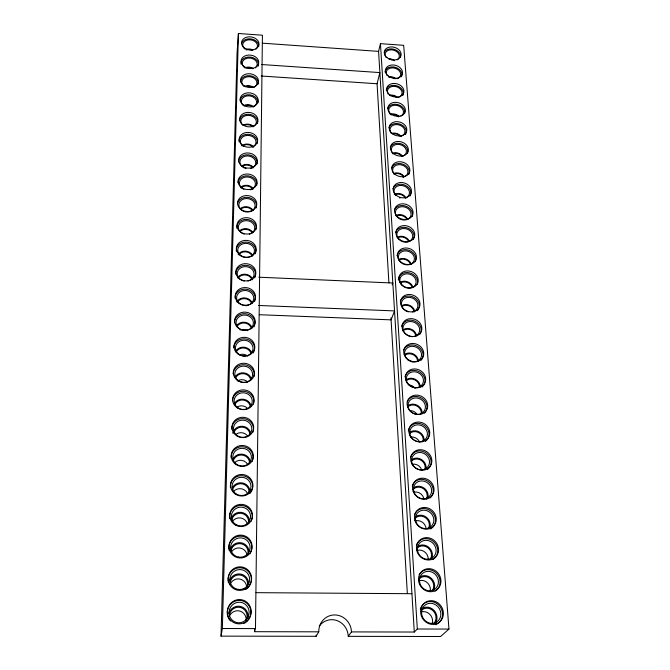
<?xml version="1.0" encoding="UTF-8"?>
<svg xmlns="http://www.w3.org/2000/svg" width="670" height="670" viewBox="0 0 670 670"><rect width="100%" height="100%" fill="white"/><g stroke="black" fill="none" stroke-linecap="round" stroke-linejoin="round"><path stroke-width="1" d="M414.295 632.036L378.575 51.381L380.443 43.659L403.667 45.317L448.967 629.08L417.326 629.004L414.295 632.036L351.474 631.902A17.135 16.289 73.1 0 0 334.69 614.934A17.135 16.289 73.1 0 0 318.761 631.827L254.508 631.693L254.533 629.632M254.508 631.693L255.479 628.594L262.414 35.217L238.419 33.5L237.063 53.089L221.033 636.14L316.131 636.299L318.761 631.827M221.033 636.14L222.365 628.51L238.419 33.5M388.901 282.891L377.076 83.75L379.873 72.586L261.384 64.513M392.151 284.867L392.821 283.016L258.804 277.204M319.305 626.082A16.834 15.996 74.6 0 1 336.985 620.579A16.834 15.996 74.6 0 1 348.233 636.349L351.474 631.902M448.967 629.08L440.567 636.5L348.233 636.349M222.365 628.51L255.479 628.594M256.024 592.665L411.941 593.712M258.461 305.461L394.538 310.913L391.096 319.858L259.265 314.716M261.275 76.02L377.076 83.75M262.682 43.198L378.575 51.381M380.443 43.659L417.326 629.004M390.97 317.815L407.343 593.536M316.131 636.299A16.834 15.996 74.6 0 1 316.156 635.068M246.392 49.287A7.345 5.527 7.7 0 1 252.908 49.915M241.594 43.383A8.76 6.558 7.7 0 1 251.451 38.986A8.76 6.558 7.7 0 1 258.779 46.456M245.153 49.262A7.429 5.561 7.7 0 1 244.45 41.448A7.429 5.561 7.7 0 1 254.734 41.331A7.429 5.561 7.7 0 1 255.957 49.145M246.267 49.949A6.591 4.966 7.7 0 1 252.129 50.2M245.061 67.754A7.429 5.662 7.6 0 1 253.469 68.558M240.966 64.111A8.861 6.708 7.7 0 1 250.488 57.101A8.861 6.708 7.7 0 1 258.168 66.213M245.145 68.022A7.512 5.687 7.7 0 1 243.914 59.839A7.512 5.687 7.7 0 1 254.566 59.68A7.512 5.687 7.7 0 1 255.329 67.871M246.3 67.98A6.667 5.075 7.6 0 1 252.624 68.75M244.207 86.539A7.512 5.787 7.5 0 1 253.561 87.41M240.429 81.949A8.961 6.867 7.6 0 1 250.128 75.735A8.961 6.867 7.6 0 1 258.184 84.102M243.562 85.995A7.596 5.829 7.6 0 1 244.634 77.737A7.596 5.829 7.6 0 1 255.379 79.336A7.596 5.829 7.6 0 1 253.829 87.527M245.471 86.698A6.742 5.201 7.5 0 1 252.297 87.335M243.779 105.567A7.596 5.929 7.4 0 1 253.628 106.739M240.069 100.207A9.07 7.035 7.5 0 1 250.086 94.855A9.07 7.035 7.5 0 1 257.992 102.853M243.478 105.676A7.688 5.963 7.5 0 1 243.922 97.049A7.688 5.963 7.5 0 1 254.969 98.364A7.688 5.963 7.5 0 1 253.503 106.873M244.232 106.078A6.817 5.318 7.4 0 1 252.732 106.848M242.909 125.282A7.688 6.072 7.3 0 1 253.31 126.211M239.5 120.407A9.171 7.211 7.4 0 1 250.044 114.444A9.171 7.211 7.4 0 1 257.523 123.565M242.012 124.402A7.78 6.114 7.4 0 1 244.064 116.312A7.78 6.114 7.4 0 1 254.541 117.845A7.78 6.114 7.4 0 1 254.022 126.161M243.796 125.558A6.901 5.452 7.3 0 1 253.076 126.915M241.661 145.809A7.78 6.223 7.2 0 1 253.696 146.856M238.972 141.646A9.288 7.387 7.3 0 1 248.687 134.327A9.288 7.387 7.3 0 1 257.364 143.263M243.411 146.429A7.873 6.265 7.3 0 1 242.49 137.124A7.873 6.265 7.3 0 1 254.097 137.802A7.873 6.265 7.3 0 1 252.841 146.981M242.967 145.742A6.976 5.578 7.2 0 1 253.051 147.199M241.577 165.942A7.873 6.373 7.1 0 1 253.361 167.291M238.445 161.813A9.397 7.571 7.2 0 1 248.629 154.854A9.397 7.571 7.2 0 1 257.071 163.949M246.007 168.555A7.965 6.415 7.2 0 1 241.091 158.648A7.965 6.415 7.2 0 1 254.014 158.614A7.965 6.415 7.2 0 1 250.488 168.547M242.13 166.436A7.06 5.72 7.1 0 1 252.992 167.994M240.697 187.206A7.965 6.532 7 0 1 253.344 188.63M237.951 182.475A9.514 7.764 7.1 0 1 248.562 175.9A9.514 7.764 7.1 0 1 256.778 185.155M243.939 189.376A8.065 6.583 7.1 0 1 241.284 179.032A8.065 6.583 7.1 0 1 254.022 180.088A8.065 6.583 7.1 0 1 250.111 189.886M240.974 187.985A7.152 5.862 7 0 1 252.908 189.325M240.195 208.672A8.065 6.7 6.9 0 1 253.285 210.514M237.498 203.647A9.631 7.956 7 0 1 249.173 197.625A9.631 7.956 7 0 1 256.166 207.993M240.48 209.476A7.236 6.013 6.9 0 1 252.556 210.807M239.684 230.689A8.166 6.867 6.7 0 1 252.942 232.532M236.887 228.252A9.748 8.166 6.8 0 1 246.702 219.417A9.748 8.166 6.8 0 1 256.158 229.19M244.098 234.123A8.266 6.926 6.8 0 1 239.793 223.37A8.266 6.926 6.8 0 1 253.109 223.613A8.266 6.926 6.8 0 1 249.324 234.215M239.969 231.502A7.328 6.164 6.7 0 1 252.205 232.833M238.126 254.449A8.266 7.043 6.5 0 1 245.722 251.149A8.266 7.043 6.5 0 1 252.841 255.572M236.317 251.166A9.874 8.383 6.6 0 1 247.314 242.172A9.874 8.383 6.6 0 1 255.295 253.788M238.863 254.826A7.42 6.323 6.5 0 1 245.94 251.887A7.42 6.323 6.5 0 1 252.263 256.267M237.574 277.64A8.375 7.228 6.3 0 1 245.563 274.256A8.375 7.228 6.3 0 1 252.699 279.231M235.672 274.064A10.008 8.601 6.5 0 1 247.582 265.529A10.008 8.601 6.5 0 1 254.684 277.866M244.307 281.09A8.484 7.295 6.5 0 1 238.386 269.951A8.484 7.295 6.5 0 1 252.381 269.683A8.484 7.295 6.5 0 1 247.917 281.023M238.068 278.435A7.512 6.491 6.3 0 1 245.496 274.985A7.512 6.491 6.3 0 1 252.054 279.901M236.728 301.902A8.484 7.42 6.1 0 1 244.801 297.916A8.484 7.42 6.1 0 1 252.33 303.024M235.07 298.192A10.134 8.836 6.2 0 1 246.786 289.323A10.134 8.836 6.2 0 1 254.617 301.45M244.81 305.453A7.521 6.608 6 0 1 246.351 305.863M237.507 302.254A7.613 6.658 6.1 0 1 244.759 298.669A7.613 6.658 6.1 0 1 251.518 303.259M236.426 325.88A8.593 7.621 5.8 0 1 244.935 322.287A8.593 7.621 5.8 0 1 252.138 327.973M234.441 322.32A10.268 9.079 6 0 1 247.054 313.962A10.268 9.079 6 0 1 253.98 326.843M240.095 329.967A7.621 6.784 5.7 0 1 247.339 330.695M236.929 326.709A7.713 6.842 5.8 0 1 244.826 323.057A7.713 6.842 5.8 0 1 251.417 328.635M235.539 351.457A8.71 7.831 5.5 0 1 243.838 347.194A8.71 7.831 5.5 0 1 251.568 352.529M233.805 347.755A10.41 9.33 5.7 0 1 246.954 339.221A10.41 9.33 5.7 0 1 253.268 352.923M239.55 354.757A7.722 6.968 5.3 0 1 247.758 356.105M236.116 352.278A7.814 7.027 5.5 0 1 243.788 347.99A7.814 7.027 5.5 0 1 250.898 353.257M234.919 377.252A8.827 8.048 5 0 1 243.646 372.863A8.827 8.048 5 0 1 251.359 378.843M233.16 373.902A10.553 9.589 5.3 0 1 245.011 364.79A10.553 9.589 5.3 0 1 253.972 376.607M237.548 380.954A7.822 7.161 4.8 0 1 247.716 381.934M235.505 378.081A7.923 7.219 5 0 1 243.847 373.709A7.923 7.219 5 0 1 250.714 380.058M234.282 403.75A8.944 8.275 4.5 0 1 243.453 399.253A8.944 8.275 4.5 0 1 251.099 405.903M232.49 400.777A10.695 9.857 4.7 0 1 244.885 391.422A10.695 9.857 4.7 0 1 253.394 404.169M236.954 407.134A7.931 7.353 4.2 0 1 247.64 408.499M234.877 404.613A8.032 7.429 4.5 0 1 243.336 400.082A8.032 7.429 4.5 0 1 250.295 406.581M233.369 431.555A9.07 8.509 3.6 0 1 242.934 426.338A9.07 8.509 3.6 0 1 250.789 433.75M231.803 429.152A10.846 10.142 4 0 1 244.374 418.758A10.846 10.142 4 0 1 252.749 432.51M233.009 433.339A10.846 10.142 4 0 1 232.674 432.678M235.899 434.369A8.04 7.563 3.3 0 1 247.54 435.835M234.232 431.882A8.141 7.638 3.6 0 1 243.101 427.242A8.141 7.638 3.6 0 1 249.918 434.394M232.691 459.595A9.196 8.752 2.3 0 1 242.071 454.159A9.196 8.752 2.3 0 1 250.253 461.178M231.1 457.618A11.005 10.444 2.8 0 1 244.24 446.94A11.005 10.444 2.8 0 1 252.037 461.68M234.425 462.803A8.149 7.772 1.8 0 1 247.682 464.444M233.369 460.457A8.258 7.856 2.3 0 1 249.466 463.581M232.272 487.861A9.33 9.011 0 0 1 249.918 490.641M230.43 487.685A11.164 10.754 0.8 0 1 244.868 476.169A11.164 10.754 0.8 0 1 249.86 493.581M233.386 491.721A8.266 7.998 -0.9 0 1 247.465 493.438M232.523 489.887A8.375 8.082 0 0 1 249.039 491.906M231.56 517.533A9.472 9.271 -5.6 0 1 249.541 521.654M229.81 518.664A11.331 11.072 -3.8 0 1 242.356 505.548A11.331 11.072 -3.8 0 1 251.183 521.243M232.348 521.52A8.392 8.233 -7.5 0 1 247.381 523.865M231.694 520.205A8.501 8.325 -5.6 0 1 241.451 513.329A8.501 8.325 -5.6 0 1 248.47 522.826M230.312 549.367A9.631 9.531 -26.4 0 1 249.064 551.594M229.215 550.598A11.516 11.39 -20.4 0 1 242.188 536.293A11.516 11.39 -20.4 0 1 249.927 553.805M231.636 551.712A8.534 8.45 -32.3 0 1 247.13 555.254M230.882 551.452A8.643 8.551 -26.4 0 1 241.166 543.78A8.643 8.551 -26.4 0 1 247.707 554.668M229.55 580.89A9.874 9.723 -62.6 0 1 248.562 584.508M228.428 582.716A11.8 11.641 -60.4 0 1 235.606 568.587A11.8 11.641 -60.4 0 1 250.195 574.232A11.8 11.641 -60.4 0 1 245.873 589.466M230.044 584.466A8.76 8.609 -64.1 0 1 246.686 587.012M230.128 583.034A8.861 8.727 -62.6 0 1 241.183 575.229A8.861 8.727 -62.6 0 1 246.753 587.473M228.763 613.385A10.176 9.883 -72.7 0 1 240.505 606.417A10.176 9.883 -72.7 0 1 247.984 617.757M230.488 621.04A12.161 11.834 -72.4 0 1 231.929 602.95A12.161 11.834 -72.4 0 1 249.315 606.241A12.161 11.834 -72.4 0 1 243.821 623.561M229.525 615.956A9.02 8.743 -72.9 0 1 246.15 620.395M229.433 614.943A9.129 8.869 -72.7 0 1 240.882 607.59A9.129 8.869 -72.7 0 1 246.233 620.093M388.508 58.759A7.186 5.377 14.5 0 1 394.605 60.719M384.337 52.118A8.568 6.373 14.5 0 1 394.421 49.396A8.568 6.373 14.5 0 1 400.534 57.319M385.836 57.201A7.269 5.402 14.5 0 1 388.29 50.35A7.269 5.402 14.5 0 1 397.787 52.587A7.269 5.402 14.5 0 1 397.184 59.865M389.546 59.337A6.449 4.824 14.5 0 1 392.21 59.957M388.734 76.807A7.269 5.502 14.8 0 1 395.886 78.691M384.949 72.008A8.668 6.524 14.8 0 1 395.417 67.335A8.668 6.524 14.8 0 1 401.43 76.824M387.034 75.434A7.353 5.527 14.8 0 1 389.957 68.256A7.353 5.527 14.8 0 1 399.705 71.397A7.353 5.527 14.8 0 1 397.293 78.733M388.977 77.377A6.524 4.933 14.8 0 1 395.049 78.8M389.488 95.266A7.353 5.628 15.1 0 1 397.57 97.401M386.23 90.115A8.769 6.675 15.1 0 1 397.034 85.869A8.769 6.675 15.1 0 1 402.821 95.467M388.265 94.085A7.437 5.653 15.1 0 1 391.213 86.732A7.437 5.653 15.1 0 1 401.079 89.922A7.437 5.653 15.1 0 1 398.642 97.435M390.208 95.743A6.599 5.05 15.1 0 1 396.699 97.46M390.267 114.185A7.437 5.754 15.5 0 1 398.91 116.212M387.587 108.649A8.869 6.826 15.5 0 1 398.081 104.646A8.869 6.826 15.5 0 1 404.613 113.64M391.138 115.005A7.521 5.787 15.5 0 1 390.811 106.471A7.521 5.787 15.5 0 1 401.531 107.761A7.521 5.787 15.5 0 1 400.878 116.17M391.037 114.637A6.675 5.167 15.5 0 1 398.684 116.882M391.54 133.414A7.521 5.888 15.9 0 1 400.962 136.186M389.019 127.618A8.978 6.993 15.9 0 1 400.668 124.386A8.978 6.993 15.9 0 1 405.459 134.519M391.079 133.121A7.613 5.929 15.9 0 1 393.65 125.047A7.613 5.929 15.9 0 1 404.002 128.405A7.613 5.929 15.9 0 1 400.962 136.328M392.319 133.874A6.75 5.285 15.9 0 1 400.35 136.479M392.846 153.061A9.112 7.169 16.3 0 0 407.98 151.814A9.112 7.169 16.3 0 0 397.36 141.479A9.112 7.169 16.3 0 0 392.846 153.061A7.613 6.03 16.3 0 1 402.678 156.303M390.309 147.509A9.087 7.161 16.3 0 1 401.489 143.924A9.087 7.161 16.3 0 1 407.41 153.606M392.394 153.145A7.705 6.072 16.3 0 1 394.998 144.862A7.705 6.072 16.3 0 1 405.467 148.271A7.705 6.072 16.3 0 1 402.402 156.395M392.779 153.84A6.834 5.41 16.3 0 1 402.034 156.562M393.709 173.421A7.705 6.172 16.8 0 1 404.136 176.495M391.632 167.885A9.196 7.328 16.8 0 1 403.248 164.292A9.196 7.328 16.8 0 1 408.725 174.56M394.052 174.058A7.797 6.214 16.8 0 1 396.38 165.163A7.797 6.214 16.8 0 1 407.226 169.041A7.797 6.214 16.8 0 1 402.871 177.215M394.119 174.007A6.918 5.544 16.8 0 1 403.717 177.14M394.186 194.518A7.797 6.323 17.4 0 1 406.137 198.044M392.989 188.756A9.313 7.512 17.4 0 1 405.048 185.163A9.313 7.512 17.4 0 1 410.04 196.017M395.786 195.472A7.898 6.365 17.4 0 1 397.168 186.227A7.898 6.365 17.4 0 1 408.323 189.174A7.898 6.365 17.4 0 1 405.392 198.01M399.99 198.044A7.898 6.365 17.4 0 1 399.454 197.868M395.074 194.853A7.002 5.67 17.4 0 1 405.199 197.843M395.568 215.673A7.898 6.474 18.1 0 1 407.67 219.258M394.379 210.145A9.43 7.697 18 0 1 405.953 206.176A9.43 7.697 18 0 1 412.117 216.536M396.472 216.025A7.085 5.812 18.1 0 1 406.941 219.45M396.992 237.364A7.998 6.633 18.8 0 1 409.445 241.46M395.627 232.607A9.556 7.889 18.8 0 1 407.837 228.085A9.556 7.889 18.8 0 1 413.29 239.592M397.503 237.942A7.177 5.955 18.8 0 1 408.692 241.619M398.441 259.591A8.107 6.8 19.7 0 1 411.229 264.24M396.958 255.672A9.682 8.082 19.6 0 1 408.8 250.195A9.682 8.082 19.6 0 1 415.241 261.694M398.968 260.178A7.269 6.105 19.7 0 1 410.45 264.349M399.931 282.38A8.208 6.968 20.7 0 1 413.022 287.606M398.332 279.951A9.807 8.291 20.6 0 1 409.429 272.816A9.807 8.291 20.6 0 1 417.192 284.331M400.467 282.991A7.37 6.256 20.7 0 1 412.218 287.681M401.464 305.763A8.325 7.144 21.9 0 1 414.722 311.081M400.3 301.282A9.941 8.501 21.8 0 1 414.068 297.455A9.941 8.501 21.8 0 1 417.402 310.713M408.373 311.868A8.434 7.202 21.8 0 1 402.394 300.453A8.434 7.202 21.8 0 1 415.919 300.562A8.434 7.202 21.8 0 1 412.46 311.902M401.615 306.659A7.471 6.415 21.9 0 1 409.362 305.972A7.471 6.415 21.9 0 1 414.052 312.086M403.038 329.749A8.442 7.328 23.3 0 1 416.472 335.159M401.699 326.164A10.083 8.718 23.2 0 1 414.856 321.114A10.083 8.718 23.2 0 1 419.981 334.196M402.829 330.98A7.571 6.574 23.3 0 1 410.785 329.833A7.571 6.574 23.3 0 1 415.785 336.198M404.203 354.698A8.559 7.512 25 0 1 413.055 353.827A8.559 7.512 25 0 1 418.423 360.979M403.734 349.916A10.226 8.944 24.8 0 1 417.938 346.558A10.226 8.944 24.8 0 1 421.07 360.334M407.938 359.983A7.588 6.683 25.2 0 1 412.243 362.051M404.806 355.309A7.68 6.742 25 0 1 412.996 354.648A7.68 6.742 25 0 1 417.586 361.44M405.853 379.982A8.685 7.705 27 0 1 415.099 379.195A8.685 7.705 27 0 1 420.283 386.95M404.973 376.758A10.385 9.179 26.8 0 1 419.788 372.017A10.385 9.179 26.8 0 1 422.025 387.084M409.077 384.932A7.705 6.859 27.3 0 1 415.065 388.315M406.464 380.61A7.797 6.918 27 0 1 414.764 379.898A7.797 6.918 27 0 1 419.412 386.866M407.544 405.953A8.819 7.906 29.5 0 1 416.916 405.107A8.819 7.906 29.5 0 1 422.175 413.063M407.109 401.816A10.544 9.414 29.1 0 1 422.016 398.365A10.544 9.414 29.1 0 1 424.478 413.189M409.713 410.593A7.822 7.027 29.7 0 1 417.167 414.521M407.787 406.941A7.914 7.094 29.5 0 1 416.572 405.836A7.914 7.094 29.5 0 1 421.271 413.491M409.747 432.276A8.961 8.099 32.4 0 1 419.345 432.041A8.961 8.099 32.4 0 1 424.102 440.483M408.298 430.852A10.72 9.656 32 0 1 423.649 425.048A10.72 9.656 32 0 1 425.433 441.388M410.383 437.1A7.948 7.202 32.8 0 1 419.537 441.957M409.529 433.649A8.04 7.269 32.4 0 1 418.943 432.761A8.04 7.269 32.4 0 1 423.046 441.379M411.539 459.695A9.112 8.308 35.9 0 1 421.547 459.578A9.112 8.308 35.9 0 1 426.028 468.682M410.442 457.317A10.904 9.899 35.4 0 1 426.313 453.113A10.904 9.899 35.4 0 1 427.485 469.486M412.159 464.218A8.082 7.378 36.4 0 1 421.832 470.231M411.321 461.102A8.182 7.454 35.9 0 1 421.112 460.307A8.182 7.454 35.9 0 1 424.889 469.528M413.884 487.542A9.28 8.509 40.1 0 1 424.085 488.095A9.28 8.509 40.1 0 1 427.971 497.684M412.301 485.934A11.097 10.15 39.5 0 1 428.063 481.32A11.097 10.15 39.5 0 1 430.157 497.936M413.985 492.098A8.224 7.554 40.6 0 1 423.942 498.79M413.164 489.334A8.333 7.638 40.1 0 1 423.582 488.807A8.333 7.638 40.1 0 1 426.53 498.974M415.794 516.52A9.464 8.71 44.8 0 1 426.405 517.265A9.464 8.71 44.8 0 1 429.922 527.524M414.462 514.677A11.323 10.393 44.1 0 1 431.472 511.57A11.323 10.393 44.1 0 1 430.525 528.973M415.869 520.757A8.383 7.73 45.5 0 1 426.128 528.756M415.065 518.379A8.492 7.814 44.8 0 1 425.626 517.793A8.492 7.814 44.8 0 1 428.624 528.245M417.753 546.351A9.665 8.903 50 0 1 428.783 547.289A9.665 8.903 50 0 1 431.89 558.244M416.43 544.978A11.558 10.636 49.2 0 1 433.691 541.712A11.558 10.636 49.2 0 1 432.753 559.643M417.251 550.38A8.559 7.906 50.7 0 1 428.239 559.023M417.016 548.261A8.676 7.99 50 0 1 427.979 547.809A8.676 7.99 50 0 1 430.517 558.881M419.763 577.054A9.883 9.095 55.2 0 1 431.48 578.453A9.883 9.095 55.2 0 1 433.574 590.454M419.135 574.751A11.825 10.871 54.4 0 1 436.58 573.336A11.825 10.871 54.4 0 1 435.039 591.225M419.236 580.722A8.76 8.074 56 0 1 427.535 582.933A8.76 8.074 56 0 1 430.199 591.375M419.872 578.235A8.869 8.166 55.2 0 1 430.852 579.14A8.869 8.166 55.2 0 1 432.426 590.421M421.849 608.678A10.125 9.288 60.2 0 1 434.227 610.596A10.125 9.288 60.2 0 1 435.14 623.569M420.299 609.114A12.119 11.097 59.4 0 1 438.942 605.328A12.119 11.097 59.4 0 1 435.215 624.758M421.84 611.811A8.97 8.233 60.9 0 1 430.14 614.675A8.97 8.233 60.9 0 1 432.259 623.494M421.949 609.893A9.087 8.333 60.2 0 1 433.54 611.249A9.087 8.333 60.2 0 1 433.976 623.36M244.776 48.232A8.777 6.566 7.8 0 0 258.888 44.94A8.777 6.566 7.8 0 0 247.079 37.093A8.777 6.566 7.8 0 0 244.776 48.232M244.357 66.749A8.877 6.717 7.7 0 0 258.637 63.34A8.877 6.717 7.7 0 0 246.694 55.334A8.877 6.717 7.7 0 0 244.357 66.749M243.922 85.701A8.986 6.876 7.6 0 0 258.377 82.167A8.986 6.876 7.6 0 0 246.292 74.01A8.986 6.876 7.6 0 0 243.922 85.701M243.486 105.106A9.087 7.043 7.5 0 0 258.109 101.438A9.087 7.043 7.5 0 0 245.882 93.13A9.087 7.043 7.5 0 0 243.486 105.106M243.034 124.98A9.196 7.219 7.4 0 0 257.833 121.186A9.196 7.219 7.4 0 0 245.463 112.711A9.196 7.219 7.4 0 0 243.034 124.98M242.573 145.348A9.305 7.395 7.3 0 0 257.556 141.404A9.305 7.395 7.3 0 0 245.027 132.769A9.305 7.395 7.3 0 0 242.573 145.348M242.096 166.21A9.422 7.579 7.2 0 0 257.272 162.123A9.422 7.579 7.2 0 0 244.592 153.313A9.422 7.579 7.2 0 0 242.096 166.21M241.61 187.608A9.539 7.772 7.1 0 0 256.978 183.362A9.539 7.772 7.1 0 0 244.14 174.368A9.539 7.772 7.1 0 0 241.61 187.608M241.87 210.363A8.166 6.75 7 0 0 255.027 206.653A8.166 6.75 7 0 0 244.047 198.873A8.166 6.75 7 0 0 241.87 210.363M241.116 209.542A9.656 7.973 7 0 0 256.677 205.137A9.656 7.973 7 0 0 243.679 195.958A9.656 7.973 7 0 0 241.116 209.542M240.605 232.038A9.782 8.182 6.8 0 0 256.367 227.473A9.782 8.182 6.8 0 0 243.202 218.102A9.782 8.182 6.8 0 0 240.605 232.038M240.857 255.823A8.375 7.102 6.6 0 0 254.366 251.82A8.375 7.102 6.6 0 0 243.093 243.713A8.375 7.102 6.6 0 0 240.857 255.823M240.078 255.128A9.908 8.392 6.7 0 0 256.049 250.387A9.908 8.392 6.7 0 0 242.716 240.815A9.908 8.392 6.7 0 0 240.078 255.128M239.542 278.821A10.033 8.618 6.5 0 0 255.722 273.904A10.033 8.618 6.5 0 0 242.213 264.131A10.033 8.618 6.5 0 0 239.542 278.821M239.793 303.703A8.593 7.487 6.2 0 0 253.662 299.389A8.593 7.487 6.2 0 0 242.096 290.922A8.593 7.487 6.2 0 0 239.793 303.703M238.989 303.158A10.167 8.852 6.3 0 0 255.387 298.05A10.167 8.852 6.3 0 0 241.703 288.058A10.167 8.852 6.3 0 0 238.989 303.158M239.24 328.61A8.71 7.697 6 0 0 253.293 324.129A8.71 7.697 6 0 0 241.577 315.486A8.71 7.697 6 0 0 239.24 328.61M238.419 328.149A10.301 9.095 6 0 0 255.044 322.848A10.301 9.095 6 0 0 241.175 312.63A10.301 9.095 6 0 0 238.419 328.149M238.671 354.204A8.827 7.906 5.7 0 0 252.917 349.556A8.827 7.906 5.7 0 0 241.041 340.712A8.827 7.906 5.7 0 0 238.671 354.204M237.842 353.827A10.435 9.347 5.7 0 0 254.692 348.325A10.435 9.347 5.7 0 0 240.631 337.873A10.435 9.347 5.7 0 0 237.842 353.827M238.595 380.87A8.944 8.132 5.3 0 0 252.607 375.108A8.944 8.132 5.3 0 0 239.902 366.85A8.944 8.132 5.3 0 0 238.595 380.87M237.239 380.225A10.586 9.606 5.3 0 0 254.332 374.505A10.586 9.606 5.3 0 0 240.069 363.818A10.586 9.606 5.3 0 0 237.239 380.225M238.001 407.921A9.07 8.358 4.7 0 0 252.213 401.95A9.07 8.358 4.7 0 0 239.332 393.508A9.07 8.358 4.7 0 0 238.001 407.921M237.239 407.804A10.728 9.883 4.8 0 0 254.047 400.727A10.728 9.883 4.8 0 0 238.796 390.752A10.728 9.883 4.8 0 0 237.239 407.804M237.389 435.751A9.196 8.601 4 0 0 251.803 429.554A9.196 8.601 4 0 0 238.738 420.919A9.196 8.601 4 0 0 237.389 435.751M236.611 435.734A10.879 10.167 4.1 0 0 253.662 428.398A10.879 10.167 4.1 0 0 238.202 418.197A10.879 10.167 4.1 0 0 236.611 435.734M236.753 464.394A9.33 8.852 2.8 0 0 251.384 457.953A9.33 8.852 2.8 0 0 238.135 449.118A9.33 8.852 2.8 0 0 236.753 464.394M235.974 464.486A11.038 10.469 2.9 0 0 253.268 456.865A11.038 10.469 2.9 0 0 237.582 446.429A11.038 10.469 2.9 0 0 235.974 464.486M236.678 494.226A9.464 9.112 0.8 0 0 250.99 486.546A9.464 9.112 0.8 0 0 236.912 478.439A9.464 9.112 0.8 0 0 236.678 494.226M235.312 494.083A11.197 10.779 1 0 0 252.866 486.169A11.197 10.779 1 0 0 236.946 475.482A11.197 10.779 1 0 0 235.312 494.083M236.619 524.92A9.606 9.388 -3.8 0 0 250.53 515.959A9.606 9.388 -3.8 0 0 235.672 508.689A9.606 9.388 -3.8 0 0 236.619 524.92M236.016 525.372A11.365 11.097 -3.4 0 0 252.473 514.769A11.365 11.097 -3.4 0 0 234.877 506.185A11.365 11.097 -3.4 0 0 236.016 525.372M238.57 557.08A9.765 9.656 -20.4 0 0 249.525 544.241A9.765 9.656 -20.4 0 0 232.909 541.335A9.765 9.656 -20.4 0 0 238.57 557.08M237.641 557.649A11.558 11.424 -19.3 0 0 251.644 543.412A11.558 11.424 -19.3 0 0 232.281 538.596A11.558 11.424 -19.3 0 0 237.641 557.649M244.098 588.428A10 9.874 -60.4 0 0 245.22 571.175A10 9.874 -60.4 0 0 229.835 578.989A10 9.874 -60.4 0 0 244.098 588.428M245.086 589.139A11.834 11.683 -59.8 0 0 246.409 568.738A11.834 11.683 -59.8 0 0 228.21 577.984A11.834 11.683 -59.8 0 0 245.086 589.139M245.329 620.462A10.31 10.033 -72.4 0 0 242.774 602.883A10.31 10.033 -72.4 0 0 229.123 614.172A10.31 10.033 -72.4 0 0 245.329 620.462M246.669 621.107A12.194 11.876 -72.4 0 0 243.637 600.312A12.194 11.876 -72.4 0 0 227.49 613.67A12.194 11.876 -72.4 0 0 246.669 621.107M386.917 57.545A8.593 6.382 14.5 0 0 400.945 55.836A8.593 6.382 14.5 0 0 390.216 46.992A8.593 6.382 14.5 0 0 386.917 57.545M388.131 75.852A8.693 6.524 14.8 0 0 402.318 74.06A8.693 6.524 14.8 0 0 391.464 65.04A8.693 6.524 14.8 0 0 388.131 75.852M389.379 94.579A8.794 6.683 15.1 0 0 403.725 92.711A8.794 6.683 15.1 0 0 392.737 83.507A8.794 6.683 15.1 0 0 389.379 94.579M390.652 113.749A8.894 6.834 15.5 0 0 405.166 111.789A8.894 6.834 15.5 0 0 394.044 102.401A8.894 6.834 15.5 0 0 390.652 113.749M391.958 133.38A9.003 7.002 15.9 0 0 406.631 131.32A9.003 7.002 15.9 0 0 395.375 121.747A9.003 7.002 15.9 0 0 391.958 133.38M394.211 173.639A9.221 7.337 16.8 0 0 409.521 172.307A9.221 7.337 16.8 0 0 398.767 161.763A9.221 7.337 16.8 0 0 394.211 173.639M395.61 194.727A9.338 7.521 17.4 0 0 411.104 193.312A9.338 7.521 17.4 0 0 400.216 182.542A9.338 7.521 17.4 0 0 395.61 194.727M397.503 217.323A7.998 6.524 18 0 0 410.769 216.05A7.998 6.524 18 0 0 401.447 206.728A7.998 6.524 18 0 0 397.503 217.323M397.042 216.343A9.455 7.705 18 0 0 412.72 214.835A9.455 7.705 18 0 0 401.69 203.831A9.455 7.705 18 0 0 397.042 216.343M398.968 239.416A8.099 6.683 18.8 0 0 412.402 238.076A8.099 6.683 18.8 0 0 402.955 228.545A8.099 6.683 18.8 0 0 398.968 239.416M398.508 238.503A9.581 7.898 18.8 0 0 414.387 236.904A9.581 7.898 18.8 0 0 403.206 225.648A9.581 7.898 18.8 0 0 398.508 238.503M400.476 262.079A8.208 6.851 19.6 0 0 414.068 260.655A8.208 6.851 19.6 0 0 404.504 250.915A8.208 6.851 19.6 0 0 400.476 262.079M400.015 261.225A9.707 8.099 19.6 0 0 416.087 259.541A9.707 8.099 19.6 0 0 404.755 248.026A9.707 8.099 19.6 0 0 400.015 261.225M401.64 284.909A8.316 7.027 20.6 0 0 415.601 284.289A8.316 7.027 20.6 0 0 406.656 273.812A8.316 7.027 20.6 0 0 401.64 284.909M401.104 284.047A9.832 8.3 20.6 0 0 417.611 283.301A9.832 8.3 20.6 0 0 407.025 270.931A9.832 8.3 20.6 0 0 401.104 284.047M402.687 307.957A9.966 8.517 21.8 0 0 419.403 307.145A9.966 8.517 21.8 0 0 408.666 294.473A9.966 8.517 21.8 0 0 402.687 307.957M404.839 333.233A8.551 7.395 23.2 0 0 419.169 332.479A8.551 7.395 23.2 0 0 409.973 321.508A8.551 7.395 23.2 0 0 404.839 333.233M404.303 332.513A10.109 8.735 23.1 0 0 421.246 331.616A10.109 8.735 23.1 0 0 410.35 318.644A10.109 8.735 23.1 0 0 404.303 332.513M406.146 357.897A8.676 7.579 24.8 0 0 420.785 358.04A8.676 7.579 24.8 0 0 412.293 346.29A8.676 7.579 24.8 0 0 406.146 357.897M405.534 357.16A10.259 8.961 24.8 0 0 422.854 357.319A10.259 8.961 24.8 0 0 412.795 343.442A10.259 8.961 24.8 0 0 405.534 357.16M407.846 383.709A8.802 7.78 26.8 0 0 422.686 383.801A8.802 7.78 26.8 0 0 414.068 371.758A8.802 7.78 26.8 0 0 407.846 383.709M407.243 383.056A10.41 9.196 26.7 0 0 424.788 383.148A10.41 9.196 26.7 0 0 414.579 368.919A10.41 9.196 26.7 0 0 407.243 383.056M409.261 409.713A8.936 7.981 29.1 0 0 424.361 410.769A8.936 7.981 29.1 0 0 416.522 397.947A8.936 7.981 29.1 0 0 409.261 409.713M408.583 409.043A10.578 9.43 29.1 0 0 426.447 410.283A10.578 9.43 29.1 0 0 417.159 395.132A10.578 9.43 29.1 0 0 408.583 409.043M410.752 436.413A9.087 8.182 32 0 0 426.045 438.481A9.087 8.182 32 0 0 419.035 424.906A9.087 8.182 32 0 0 410.752 436.413M410.015 435.734A10.745 9.673 31.9 0 0 428.113 438.163A10.745 9.673 31.9 0 0 419.797 422.117A10.745 9.673 31.9 0 0 410.015 435.734M412.318 463.841A9.246 8.392 35.4 0 0 427.736 466.973A9.246 8.392 35.4 0 0 421.623 452.66A9.246 8.392 35.4 0 0 412.318 463.841M411.531 463.137A10.929 9.924 35.3 0 0 429.772 466.831A10.929 9.924 35.3 0 0 422.519 449.913A10.929 9.924 35.3 0 0 411.531 463.137M413.976 492.023A9.414 8.601 39.5 0 0 429.445 496.261A9.414 8.601 39.5 0 0 424.278 481.253A9.414 8.601 39.5 0 0 413.976 492.023M413.139 491.303A11.13 10.167 39.4 0 0 431.438 496.303A11.13 10.167 39.4 0 0 425.308 478.556A11.13 10.167 39.4 0 0 413.139 491.303M415.727 521.009A9.598 8.81 44.1 0 0 431.17 526.394A9.598 8.81 44.1 0 0 426.999 510.716A9.598 8.81 44.1 0 0 415.727 521.009M414.847 520.263A11.357 10.418 44 0 0 433.121 526.628A11.357 10.418 44 0 0 428.172 508.086A11.357 10.418 44 0 0 414.847 520.263M417.569 550.824A9.799 9.011 49.2 0 0 432.904 557.406A9.799 9.011 49.2 0 0 429.788 541.092A9.799 9.011 49.2 0 0 417.569 550.824M416.656 550.053A11.599 10.661 49.1 0 0 434.805 557.825A11.599 10.661 49.1 0 0 431.095 538.538A11.599 10.661 49.1 0 0 416.656 550.053M419.521 581.501A10.025 9.213 54.4 0 0 434.663 589.315A10.025 9.213 54.4 0 0 432.653 572.431A10.025 9.213 54.4 0 0 419.521 581.501M418.574 580.706A11.859 10.896 54.3 0 0 436.505 589.935A11.859 10.896 54.3 0 0 434.101 569.961A11.859 10.896 54.3 0 0 418.574 580.706M421.564 612.38A10.276 9.405 59.4 0 0 435.86 622.505A10.276 9.405 59.4 0 0 436.178 605.161A10.276 9.405 59.4 0 0 421.564 612.38M420.601 611.417A12.161 11.13 59.3 0 0 437.527 623.385A12.161 11.13 59.3 0 0 437.887 602.866A12.161 11.13 59.3 0 0 420.601 611.417"/></g></svg>
